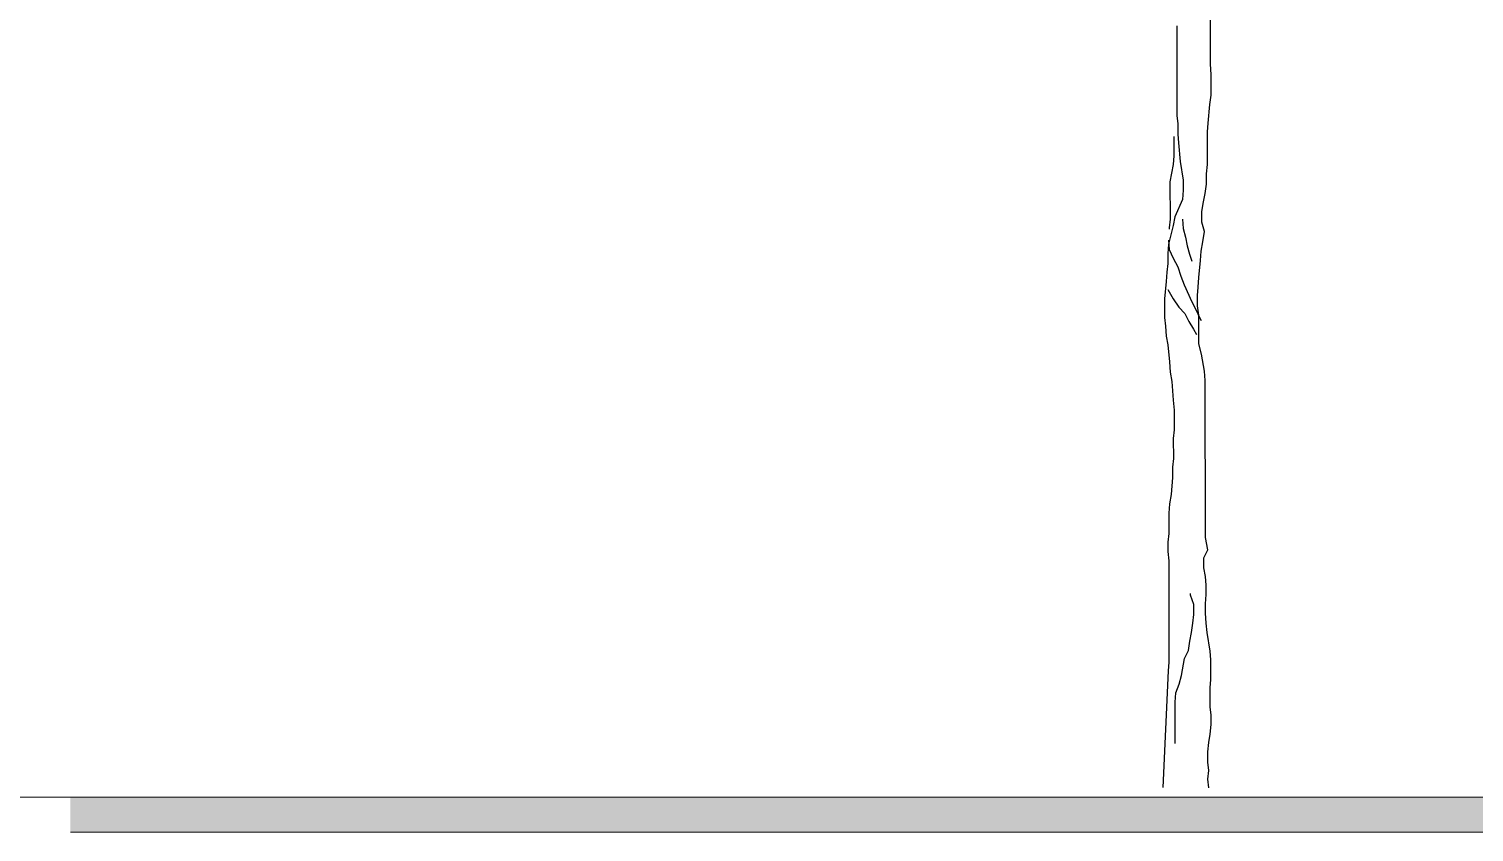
# Model space of a CAD drawing. Header units: millimetres. Extents: x 1564 to 2013, y 216 to 285.
# Drawn here: x 1768.21 to 1775.53, y 220.52 to 224.59 of the extents above; entities that cross this region are included whole.
import ezdxf

# ---------------------------------------------------------------- set-up
doc = ezdxf.new("R2010")
doc.units = ezdxf.units.MM
doc.header["$LTSCALE"] = 10
doc.layers.get('0').update_dxf_attribs({"color": 90})
doc.layers.add('pn 02', color=16, linetype='Continuous', lineweight=20)
doc.layers.add('PN-01', color=90, linetype='Continuous', lineweight=13)
doc.layers.add('ÁRVORE PRESERVADA', color=252, linetype='Continuous')

# ---------------------------------------------------------------- blocks, each defined once
blk = doc.blocks.new('A$C338F7350')
for points in [[(5.3218, 0), (5.3168, 0.0544), (5.3217, 0.1087), (5.3167, 0.1631), (5.3166, 0.2274), (5.3215, 0.2867), (5.3313, 0.341), (5.3362, 0.4004), (5.3362, 0.4597), (5.3312, 0.514), (5.3311, 0.6327), (5.336, 0.687), (5.3358, 0.8106), (5.3308, 0.8649), (5.311, 0.9835), (5.306, 1.0429), (5.301, 1.1071), (5.3009, 1.1664), (5.3058, 1.2257), (5.3058, 1.285), (5.3008, 1.3394), (5.2908, 1.3938), (5.2908, 1.458), (5.3154, 1.5075), (5.3005, 1.5865), (5.2996, 2.58), (5.2946, 2.6393), (5.2748, 2.748), (5.2599, 2.8122), (5.2597, 2.9951), (5.2498, 3.0544), (5.2497, 3.1186), (5.2546, 3.173), (5.2595, 3.2323), (5.2693, 3.3411), (5.2742, 3.4004), (5.284, 3.4597), (5.2938, 3.524), (5.2789, 3.5833), (5.2789, 3.6524), (5.2887, 3.7118), (5.2985, 3.7661), (5.3084, 3.8255), (5.3083, 3.8897), (5.3132, 3.949), (5.313, 4.1566), (5.3179, 4.211), (5.3277, 4.3296), (5.3375, 4.3889), (5.3374, 4.5174), (5.3324, 4.5866), (5.332, 5.0216)], [(5.1196, 4.8286), (5.1202, 4.2602), (5.1251, 4.2059), (5.1252, 4.1416), (5.1302, 4.0873), (5.1402, 3.9686), (5.1601, 3.85), (5.1601, 3.7858), (5.1552, 3.7265), (5.1059, 3.6177), (5.0961, 3.5633), (5.0665, 3.4447), (5.0616, 3.3854), (5.0617, 3.3211), (5.0568, 3.2667), (5.0519, 3.2074), (5.0421, 3.0987), (5.0422, 2.9801), (5.0472, 2.9257), (5.0522, 2.8614), (5.0622, 2.8071), (5.0722, 2.6984), (5.0772, 2.6341), (5.0871, 2.5748), (5.0971, 2.4562), (5.1021, 2.392), (5.1022, 2.2684), (5.0973, 2.214), (5.0974, 2.0855), (5.0925, 2.0312), (5.0926, 1.9669), (5.0828, 1.8582), (5.073, 1.7988), (5.0681, 1.7395), (5.0682, 1.611), (5.0633, 1.5566), (5.0634, 1.4973), (5.0684, 1.438), (5.069, 0.7955), (5.0641, 0.7411), (5.0299, 0.0021)], [(5.1005, 4.1268), (5.1006, 4.0032), (5.0957, 3.9488), (5.0761, 3.8401), (5.0763, 3.6028), (5.0714, 3.5485), (5.0714, 3.5386)], [(5.1554, 3.6029), (5.1604, 3.5436), (5.1752, 3.4893), (5.1852, 3.4349), (5.2, 3.3805), (5.2149, 3.3361)], [(5.0665, 3.4694), (5.0715, 3.4101), (5.0963, 3.3557), (5.126, 3.3014), (5.1458, 3.2421), (5.1656, 3.1878), (5.2151, 3.0791), (5.2399, 3.0297), (5.2647, 2.9753), (5.2746, 2.9605)], [(5.0619, 3.158), (5.0965, 3.0987), (5.1312, 3.0444), (5.1707, 3.0049), (5.1955, 2.9555), (5.2252, 2.9061), (5.245, 2.8715)], [(5.109, 0.2815), (5.1087, 0.5435), (5.1136, 0.6028), (5.1333, 0.6572), (5.1481, 0.7116), (5.1678, 0.8203), (5.1925, 0.8698), (5.2023, 0.9291), (5.2121, 0.9835), (5.2219, 1.0428), (5.2268, 1.0971), (5.2268, 1.1614), (5.207, 1.2207), (5.207, 1.2306)]]:
    blk.add_lwpolyline(points)

msp = doc.modelspace()

# ---------------------------------------------------------------- hatches: boundary and pattern name
at = {"layer": 'pn 02'}
h = msp.add_hatch(color=256, dxfattribs=at)
h.paths.add_polyline_path([(1775.3535, 220.7), (1768.4191, 220.7), (1768.4191, 220.5231), (1775.3535, 220.5231)])
h.paths.add_polyline_path([(1781.3535, 220.7), (1775.3535, 220.7), (1775.3535, 220.5231), (1781.3535, 220.5231)])
h.paths.add_polyline_path([(1787.3535, 220.7), (1781.3535, 220.7), (1781.3535, 220.5231), (1787.3535, 220.5231)])
h.paths.add_polyline_path([(1793.3535, 220.7), (1787.3535, 220.7), (1787.3535, 220.5231), (1793.3535, 220.5231)])

# ---------------------------------------------------------------- linework, layer by layer
at = {"layer": 'PN-01'}
for p, q in [((1865.4273, 220.7), (1760.8843, 220.7)), ((1768.4191, 220.7), (1864.4818, 220.7)), ((1768.4191, 220.5231), (1864.4818, 220.5231))]:
    msp.add_line(p, q, dxfattribs=at)

# ---------------------------------------------------------------- block references
at = {"layer": 'ÁRVORE PRESERVADA', "xscale": 0.7999999999999545, "yscale": 0.8000000000001819, "zscale": 0.8}
msp.add_blockref('A$C338F7350', (1769.9313, 220.7475), dxfattribs=at)

doc.saveas('drawing.dxf')
